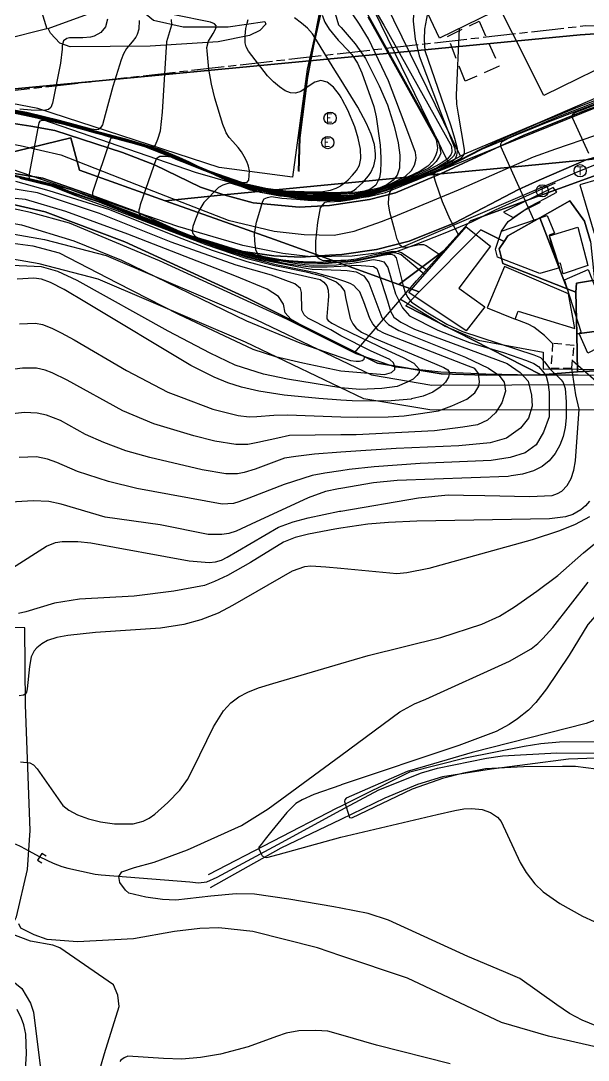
# Model space of a CAD drawing. Header units: feet. Extents: x 197796 to 199821, y 552499 to 555392.
# Drawn here: x 199335.2 to 199404.8, y 554070.7 to 554198.2 of the extents above; entities that cross this region are included whole.
import ezdxf

# ---------------------------------------------------------------- set-up
doc = ezdxf.new("R2010")
doc.units = ezdxf.units.FT
doc.header["$MEASUREMENT"] = 0
for name, pattern in [('ANYANG', [9, 5, -1, 2, -1]), ('ANYANG11', [1.5, 1, -0.5]), ('ANYANG3', [3, 2, -1]), ('JEON', [12, 4, -0.5, 1, -0.5, 4, -0.5, 1, -0.5])]:
    doc.linetypes.add(name, pattern=pattern)
for name, color, linetype in [('AAA001', 7, 'CONTINUOUS'), ('AAA004', 7, 'ANYANG3'), ('AAA007', 7, 'ANYANG11'), ('AAA008', 7, 'CONTINUOUS'), ('AAC001', 7, 'CONTINUOUS'), ('AAC003', 3, 'ANYANG'), ('AAC005', 7, 'CONTINUOUS'), ('AD002', 7, 'CONTINUOUS'), ('AD0022', 1, 'CONTINUOUS'), ('ADA085', 1, 'CONTINUOUS'), ('AE130', 42, 'CONTINUOUS'), ('AE150', 7, 'CONTINUOUS'), ('AE340', 7, 'CONTINUOUS'), ('AZ0202', 7, 'CONTINUOUS'), ('AZ0203', 7, 'CONTINUOUS'), ('AZ0801', 7, 'CONTINUOUS'), ('AZ0803', 7, 'CONTINUOUS'), ('BA003', 5, 'CONTINUOUS'), ('CAA001', 7, 'CONTINUOUS'), ('CAA002', 30, 'CONTINUOUS'), ('EA0018', 7, 'JEON'), ('EA0118', 7, 'JEON'), ('wipco_지적', 20, 'CONTINUOUS')]:
    doc.layers.add(name, color=color, linetype=linetype)
doc.styles.add('GHS', font='ROMANS', dxfattribs={"bigfont": 'NGSW.shx'})

# ---------------------------------------------------------------- blocks, each defined once
blk = doc.blocks.new('AZ0202')
at = {"layer": 'AZ0202'}
blk.add_circle((0, 0), 0.75, dxfattribs=at)
at = {"layer": 'AZ0202', "style": 'GHS'}
blk.add_text('E', height=1, dxfattribs=at).set_placement((-0.5, -0.48))
blk = doc.blocks.new('AZ0203')
at = {"layer": 'AZ0203'}
blk.add_circle((0, 0), 0.75, dxfattribs=at)
at = {"layer": 'AZ0203', "style": 'GHS'}
blk.add_text('T', height=1, dxfattribs=at).set_placement((-0.36, -0.52))

msp = doc.modelspace()

# ---------------------------------------------------------------- linework, layer by layer
at = {"layer": 'AAA001', "color": 255}
for points in [[(199416.48, 554174.71), (199415.7, 554177.73), (199409.08, 554176.51), (199408.27, 554179.39), (199403.79, 554178.1), (199405.55, 554172.14), (199406.85, 554172.54), (199406.96, 554172.32), (199416.48, 554174.71)], [(199399.76, 554174.32), (199400.68, 554172.14), (199400.01, 554171.92), (199400.28, 554170.71), (199401.31, 554167.92), (199398.88, 554167.23), (199393.67, 554169.23), (199393.44, 554170.2), (199394.18, 554172.4), (199399.76, 554174.32)], [(199389.83, 554172.93), (199392.82, 554170.56), (199388.93, 554165.41), (199392.12, 554163.12), (199389.82, 554160.17), (199382.8, 554164.88), (199389.83, 554172.93)], [(199403.54, 554172.9), (199404.78, 554168.18), (199401.75, 554167.15), (199401.4, 554168.47), (199401.17, 554168.45), (199400.07, 554171.82), (199403.54, 554172.9)], [(199394.56, 554168.07), (199392.4, 554162.98), (199395.86, 554161.61), (199396.23, 554162.58), (199403.17, 554160.47), (199402.41, 554164.7), (199394.56, 554168.07)], [(199404.75, 554157.42), (199403.69, 554159.87), (199403.97, 554160.06), (199401.91, 554166.42), (199404.82, 554167.71), (199408.16, 554159.18), (199404.75, 554157.42)]]:
    msp.add_lwpolyline(points, dxfattribs=at)
at = {"layer": 'AAA004', "color": 255}
msp.add_lwpolyline([(199391.41, 554198.17), (199393.88, 554192.63), (199389.72, 554190.78), (199387.56, 554196.28), (199391.41, 554198.17)], dxfattribs=at)
at = {"layer": 'AAA007', "color": 255}
msp.add_lwpolyline([(199403.08, 554158.37), (199400.44, 554158.64), (199400.25, 554155.61), (199402.81, 554155.61), (199403.08, 554158.37)], dxfattribs=at)
at = {"layer": 'AAA008', "color": 255}
msp.add_lwpolyline([(199424.9, 554234.81), (199433.33, 554217.61), (199404.94, 554203.57), (199409.74, 554194.13), (199399.36, 554189.03), (199391.66, 554204.36), (199390.73, 554203.92), (199393.04, 554199.24), (199386.57, 554196.08), (199378.97, 554212.08), (199424.9, 554234.81)], dxfattribs=at)
at = {"layer": 'AAC001', "color": 255}
for points in [[(199369.32, 554179.74), (199369.45, 554183.86), (199370.41, 554191.23), (199371.16, 554195.34), (199372.16, 554199.68), (199373.42, 554205.14), (199374.36, 554207.88)], [(199332.23, 554187.32), (199335.4, 554187.01), (199338.32, 554186.16), (199341.85, 554185.21), (199345.66, 554184.12), (199350.66, 554182.73), (199353.75, 554181.46), (199357.77, 554179.87), (199360.84, 554178.58), (199363.05, 554177.89), (199364.77, 554177.49), (199368.91, 554176.57), (199371.84, 554176.37), (199374.34, 554176.43), (199375.14, 554176.46), (199376.99, 554176.71), (199380.51, 554177.85), (199383.58, 554179.03), (199386.87, 554180.46), (199389.67, 554181.88), (199398.88, 554185.78), (199409.34, 554190.3)], [(199450.25, 554068.52), (199446.29, 554076.66), (199438.42, 554092.39), (199427.59, 554115.4), (199414.5, 554142.93), (199409.77, 554153.03), (199408.49, 554154.24), (199407.43, 554154.72), (199403.6, 554154.75), (199398.11, 554154.73), (199392.23, 554154.86), (199386.72, 554155.11), (199381.16, 554155.73), (199376.34, 554157.37), (199374.46, 554158.31), (199367.82, 554161.6), (199352.18, 554168.77), (199341.12, 554173.38), (199336.36, 554174.7), (199330.26, 554175.99)], [(199394.18, 554172.4), (199395, 554173.58), (199396.93, 554174.95), (199398.94, 554175.97)], [(199376.12, 554157.48), (199383.72, 554166.32), (199389.7, 554172.92), (199389.83, 554172.93)]]:
    msp.add_lwpolyline(points, dxfattribs=at)
at = {"layer": 'AAC003', "color": 255}
msp.add_lwpolyline([(199381.07, 554169.84), (199383.62, 554170.77), (199387.07, 554172.1), (199390.55, 554173.56), (199393.42, 554175), (199396.77, 554176.54), (199400.8, 554178.34)], dxfattribs=at)
at = {"layer": 'AAC005', "color": 255}
msp.add_lwpolyline([(199374.46, 554168.65), (199372.26, 554168.58), (199371.04, 554168.57), (199367.99, 554168.77), (199366.36, 554168.95), (199364.21, 554169.4), (199361.27, 554170.23), (199358.79, 554171.03), (199356.02, 554171.81), (199352.31, 554173.31), (199349.28, 554174.5), (199344.5, 554176.28), (199341.18, 554177.56), (199337.77, 554178.45), (199334.07, 554179.31)], dxfattribs=at)
at = {"layer": 'AD002', "color": 255}
for points in [[(199380.91, 554174.18), (199388.9, 554177.46), (199398.08, 554181.53), (199400.84, 554182.49), (199405.62, 554184.15), (199413.47, 554187.06), (199418.68, 554188.54)], [(199283.45, 554167.73), (199285.43, 554168.55), (199290.79, 554170.82), (199306.07, 554178.07), (199313.04, 554181.21), (199318.51, 554182.83), (199324.23, 554183.82), (199327.78, 554184.02), (199330.75, 554183.67), (199335.09, 554182.91), (199340.08, 554181.75), (199351.47, 554177.29), (199360.6, 554173.74), (199366.25, 554172.41), (199369.96, 554172.01), (199373.62, 554171.93), (199376.07, 554172.42), (199379.42, 554173.57), (199380.91, 554174.18)]]:
    msp.add_lwpolyline(points, dxfattribs=at)
at = {"layer": 'AD0022', "color": 255}
for points in [[(199331.33, 554187.23), (199335.44, 554186.9), (199356.55, 554179.64), (199364.1, 554177.46), (199368.43, 554176.58), (199371.1, 554176.28), (199375.34, 554176.34), (199377.9, 554176.66), (199379.95, 554177.16), (199408.08, 554188.51)], [(199410.31, 554182.4), (199403.26, 554179.56), (199401.29, 554178.71), (199382.1, 554170.48), (199379.17, 554169.76), (199375.83, 554169.35), (199370.76, 554169.27), (199367.34, 554169.66), (199362.43, 554170.66), (199354.44, 554172.96), (199334, 554179.99)]]:
    msp.add_lwpolyline(points, dxfattribs=at)
at = {"layer": 'ADA085', "color": 255}
msp.add_lwpolyline([(199335.97, 554248.9), (199342.47, 554209.75), (199342.98, 554207.51), (199343.91, 554205.79), (199347.18, 554201.81), (199351.44, 554198.28), (199355.09, 554197.45), (199360.63, 554197.48), (199365.12, 554198.13), (199365.26, 554197.79), (199364.5, 554197.02), (199363.25, 554196.39), (199359.4, 554195.61), (199351.06, 554195.1), (199341.22, 554195.01), (199339.96, 554195.48), (199338.82, 554196.67), (199338.54, 554197.25), (199343.34, 554199.01), (199331.19, 554249.1)], close=True, dxfattribs=at)
for points in [[(199381.68, 554213.43), (199380.84, 554215.63), (199374.26, 554207.97), (199373.21, 554205.01), (199370.31, 554192.26), (199368.5, 554179.03), (199359.52, 554180.23), (199337.25, 554187.44), (199334.04, 554188.05)], [(199344.79, 554069.29), (199345.44, 554071.55), (199347.25, 554077.31), (199347.07, 554078.71), (199346.52, 554079.95), (199339.95, 554084.51), (199339.08, 554084.81), (199336.37, 554085.31), (199333.64, 554086.36), (199334.63, 554088.32), (199335.98, 554094.12), (199336.3, 554098.91), (199335.75, 554114.31), (199335.66, 554123.75), (199331.42, 554123.81)], [(199305.89, 554097.81), (199306.83, 554092.83), (199307.24, 554092.12), (199307.65, 554091.8), (199308.1, 554091.75), (199311.93, 554093.12), (199312.44, 554092.85), (199318.88, 554086.83), (199320.66, 554085.78), (199326.09, 554083.3), (199332.89, 554081.46), (199335.28, 554079.5), (199336.36, 554077.73), (199336.74, 554076.62), (199337.62, 554069.39)]]:
    msp.add_lwpolyline(points, dxfattribs=at)
at = {"layer": 'AE130', "color": 255}
msp.add_lwpolyline([(199338.34, 554197.23), (199333.16, 554195.9), (199331.99, 554199.12), (199337.35, 554200.53)], close=True, dxfattribs=at)
at = {"layer": 'AE150', "color": 255}
msp.add_lwpolyline([(199395.61, 554174.07), (199397.63, 554175.43), (199399.54, 554176.39), (199400.97, 554177.2), (199400.51, 554177.74), (199394.4, 554174.73)], close=True, dxfattribs=at)
at = {"layer": 'AE340', "color": 255}
msp.add_lwpolyline([(199338.26, 554095.76), (199337.76, 554096.08), (199337.22, 554095.24), (199337.73, 554094.92)], dxfattribs=at)
at = {"layer": 'AZ0801', "color": 255}
for points in [[(199379.1, 554211.81), (199376.63, 554210.53), (199374.47, 554208.04), (199374.35, 554207.9), (199373.17, 554205.67), (199371.83, 554199.34), (199371.06, 554195.35), (199370.31, 554191.24), (199369.35, 554183.87), (199369.22, 554179.76)], [(199389.15, 554181.62), (199376.88, 554206.65), (199380.59, 554208.67)], [(199387.63, 554180.85), (199374.47, 554207.82), (199374.4, 554207.96)], [(199332.23, 554187.32), (199335.16, 554186.9), (199338.32, 554186.16), (199341.85, 554185.21), (199345.66, 554184.12), (199350.66, 554182.73), (199353.75, 554181.46), (199357.77, 554179.87), (199360.9, 554178.41), (199363.33, 554177.48), (199364.43, 554177.22), (199368.79, 554176.49), (199371.87, 554176.14), (199374.46, 554176.22), (199374.71, 554176.22), (199376.99, 554176.71), (199380.51, 554177.85), (199383.58, 554179.03), (199386.87, 554180.46), (199389.67, 554181.88), (199398.88, 554185.78), (199409.34, 554190.3)], [(199334.07, 554179.31), (199337.77, 554178.45), (199341.18, 554177.56), (199344.5, 554176.28), (199349.28, 554174.5), (199352.31, 554173.31), (199356.02, 554171.81), (199358.79, 554171.03), (199361.27, 554170.23), (199364.21, 554169.4), (199366.36, 554168.95), (199367.99, 554168.77), (199371.04, 554168.57), (199372.26, 554168.58), (199374.46, 554168.65), (199375.03, 554168.64), (199376.08, 554168.73), (199379.4, 554169.4), (199381.07, 554169.84), (199383.62, 554170.77), (199387.07, 554172.1), (199390.55, 554173.56), (199393.42, 554175), (199396.77, 554176.54), (199400.8, 554178.34)], [(199381.78, 554164.06), (199387.25, 554160.73), (199391.29, 554159.02), (199399.29, 554157.58), (199399.28, 554155.52), (199408.09, 554155.44), (199409.83, 554158.63)], [(199358.22, 554093.48), (199374, 554101.66), (199374.45, 554101.89), (199382.9, 554106.1), (199389.71, 554107.81), (199396.97, 554109.25), (199399.02, 554109.58), (199401.3, 554109.76), (199406.3, 554109.83), (199413.36, 554109.52), (199418.74, 554109.31), (199420.71, 554109.33), (199425.73, 554109.5)], [(199427.2, 554106.3), (199424.3, 554106.22), (199420.98, 554106.59), (199417.58, 554107.04), (199414.9, 554107.13), (199413.18, 554107.12), (199410.01, 554107.38), (199405.78, 554107.75), (199402.4, 554107.66), (199397.35, 554106.98), (199392.95, 554106.43), (199386.93, 554105.47), (199383.87, 554104.55), (199379.84, 554102.84), (199374.45, 554100.26), (199367.08, 554096.74), (199358.42, 554091.85)]]:
    msp.add_lwpolyline(points, dxfattribs=at)
at = {"layer": 'AZ0803', "color": 255}
for points in [[(199332.72, 554172.32), (199338.07, 554171.38), (199345.66, 554169.42), (199364.01, 554161.58), (199378.2, 554154.77), (199385.62, 554153.53), (199405.26, 554153.59), (199407.17, 554153.38), (199409.83, 554150.73), (199424.86, 554118.93), (199433.72, 554099.42), (199442.6, 554081.87), (199448.02, 554070.25)], [(199445.22, 554069.04), (199439.85, 554080.54), (199430.97, 554098.1), (199415.28, 554132.22), (199407.3, 554148.94), (199405.77, 554150.46), (199385.37, 554150.48), (199377.27, 554151.83), (199362.75, 554158.8), (199344.67, 554166.52), (199337.43, 554168.4), (199332.46, 554169.27)]]:
    msp.add_lwpolyline(points, dxfattribs=at)
at = {"layer": 'BA003', "color": 255}
msp.add_lwpolyline([(199334.47, 554097.26), (199335.16, 554096.94), (199336.07, 554096.44), (199337.49, 554095.66), (199339.12, 554094.89), (199340.18, 554094.49), (199340.93, 554094.26), (199344.27, 554093.54), (199345.03, 554093.46), (199355.9, 554092.58), (199356.97, 554092.47), (199357.98, 554092.58), (199359.25, 554093.19), (199366.7, 554097.18), (199374.45, 554101.37), (199376.74, 554102.62), (199379.13, 554103.9), (199384.36, 554105.98), (199386.32, 554106.53), (199392.31, 554107.78), (199394.29, 554108.04), (199400.97, 554108.41), (199407.92, 554108.36)], dxfattribs=at)
at = {"layer": 'CAA001', "color": 255}
for points, elevation in [([(199383.52, 554202.5), (199383.34, 554198.16), (199383.58, 554195.97), (199384.07, 554193.92), (199386.64, 554187.14), (199388.46, 554182.55), (199388.47, 554181.98), (199388.27, 554181.61), (199387.72, 554181.07), (199386.31, 554180.22), (199384.7, 554179.48), (199381.39, 554178.1), (199377.62, 554176.93), (199376.21, 554176.62), (199375.28, 554176.45), (199374.76, 554176.39), (199374.45, 554176.36), (199373.22, 554176.31), (199370.37, 554176.41), (199366.94, 554176.71), (199364.59, 554177.13), (199360.85, 554178.27), (199360.45, 554178.2), (199359.96, 554178.06), (199359.42, 554177.76), (199357.65, 554175.91), (199357.02, 554174.91), (199356.62, 554173.88), (199356.29, 554172.99), (199356.23, 554172.67), (199356.18, 554172.42), (199356.27, 554172.13), (199356.61, 554171.75), (199357.31, 554171.44), (199360.36, 554170.47), (199361.76, 554170.03), (199364.4, 554169.3), (199366.28, 554168.91), (199367.57, 554168.75), (199369.95, 554168.51), (199371.59, 554168.49), (199372.45, 554168.44), (199373.87, 554168.55), (199374.46, 554168.59), (199375.3, 554168.64), (199376.35, 554168.75), (199379.55, 554169.45), (199380.35, 554169.58), (199380.75, 554169.55), (199380.96, 554169.45), (199381.23, 554169.15), (199382.13, 554165.55), (199382.35, 554164.89), (199382.67, 554164.27), (199383.12, 554163.68), (199385.12, 554162.37), (199387.47, 554161.01), (199389.4, 554160.1), (199398.14, 554157.25), (199398.97, 554156.89), (199399.47, 554156.38), (199400.12, 554155.53), (199401.48, 554154.18), (199401.75, 554153.83), (199401.97, 554153.11), (199402.09, 554151.49), (199402.1, 554149.52), (199402, 554148.34), (199401.74, 554147.21), (199401.33, 554146.14), (199400.76, 554145.13), (199400.03, 554144.25), (199399.15, 554143.55), (199398.1, 554143), (199396.76, 554142.58), (199395.35, 554142.38), (199394.97, 554142.33), (199381.38, 554141.82), (199378.44, 554141.52), (199374.45, 554140.86), (199374.15, 554140.81), (199372.55, 554140.46), (199370.43, 554139.71), (199363.45, 554136.45), (199361.6, 554135.62), (199360.7, 554135.34), (199359.82, 554135.18), (199358.18, 554135.2), (199352.26, 554136.38), (199345.52, 554137.32), (199340.1, 554138.93), (199338.59, 554139.26), (199336.68, 554139.32), (199333.25, 554139.11)], 60), ([(199334.23, 554187.21), (199335.91, 554186.89), (199338.46, 554186.27), (199340.87, 554185.69), (199343.68, 554184.88), (199348, 554183.72), (199351.18, 554182.79), (199351.49, 554182.81), (199351.7, 554183), (199351.99, 554183.67), (199352.31, 554184.7), (199352.57, 554187.01), (199353.1, 554195.67), (199353.71, 554197.69), (199353.65, 554198.35)], 70), ([(199373.76, 554199.08), (199374.18, 554197.72), (199374.47, 554197.38), (199376.19, 554195.38), (199377.46, 554193.57), (199379.17, 554190.24), (199380.16, 554187.88), (199380.98, 554185.29), (199381.48, 554183.24), (199381.68, 554181.73), (199381.64, 554180.12), (199381.36, 554179.27), (199380.88, 554178.67), (199380.11, 554178.1), (199379.22, 554177.72), (199378.03, 554177.42), (199377.1, 554177.16), (199376.16, 554177.01), (199374.46, 554176.92), (199374.4, 554176.92), (199371.95, 554176.92), (199371.59, 554176.91), (199371.04, 554176.92), (199369.62, 554176.99), (199367.68, 554177.11), (199367.65, 554177.11), (199365.87, 554177.39), (199365.22, 554177.52), (199362.98, 554178.04), (199362.47, 554178.19), (199361.77, 554178.43), (199360.24, 554178.95), (199359.49, 554179.22), (199358.3, 554179.67), (199358, 554179.78), (199356.15, 554180.57), (199354.06, 554181.44), (199353.07, 554181.86), (199351.56, 554182.41), (199350.28, 554182.87), (199349.21, 554183.15), (199348.01, 554183.51), (199346.51, 554183.87), (199345.61, 554184.15), (199344.12, 554184.58), (199342.92, 554184.89), (199341, 554185.41), (199338.46, 554186.04), (199336.22, 554186.55), (199334.29, 554186.95)], 65), ([(199412.13, 554190.56), (199404.49, 554187.53), (199399.67, 554185.69), (199398.04, 554185.03), (199395.93, 554184.16), (199395.01, 554183.75), (199394.16, 554183.31), (199394.03, 554183.09), (199394.05, 554182.83), (199398.14, 554173.76)], 55), ([(199335.05, 554178.91), (199338.87, 554177.96), (199341.55, 554176.91), (199347.29, 554174.82), (199352.71, 554172.73), (199357.86, 554170.77), (199362.8, 554169.11), (199366.36, 554168.21), (199370.18, 554167.41), (199372.25, 554166.88), (199373.86, 554166.17), (199374.42, 554165.73), (199374.46, 554165.67), (199374.89, 554165.03), (199375.02, 554164.26), (199375.6, 554161.69), (199375.91, 554161.03), (199376.35, 554160.51), (199376.97, 554160), (199378.55, 554159.28), (199385.93, 554156.18), (199387.08, 554155.67), (199387.59, 554155.4), (199387.79, 554155.08), (199387.68, 554154.51), (199387.3, 554153.88), (199386.65, 554153.26), (199385.73, 554152.66), (199384.55, 554152.16), (199383.13, 554151.82), (199383.1, 554151.81), (199380.13, 554151.57), (199375.85, 554151.61), (199374.46, 554151.69), (199371.74, 554151.86), (199367.49, 554152.28), (199364.4, 554152.77), (199362.27, 554153.27), (199360.57, 554153.82), (199358.89, 554154.5), (199356.03, 554155.91), (199343.21, 554163.6), (199340.48, 554165.25), (199338.8, 554166.1), (199337.71, 554166.5), (199336.77, 554166.63), (199334.72, 554166.51)], 65), ([(199405.88, 554074.88), (199404.06, 554075.63), (199402.52, 554076.45), (199400.95, 554077.53), (199396.42, 554080.74), (199394.42, 554081.61), (199390.02, 554083.42), (199380.29, 554087.89), (199377.79, 554088.72), (199374.45, 554089.35), (199373.58, 554089.52), (199368.05, 554090.49), (199363.86, 554091.08), (199361.58, 554091.13), (199358.48, 554090.85), (199354.21, 554090.35), (199352.55, 554090.42), (199350.52, 554090.72), (199348.44, 554091.22), (199348, 554091.58), (199347.32, 554092.51), (199347.19, 554093.25), (199347.57, 554093.81), (199349.11, 554094.37), (199351.52, 554094.99), (199355.61, 554096.54), (199362.27, 554099.52), (199365.51, 554101.54), (199367.82, 554103.24), (199374.45, 554108.11), (199381.7, 554113.43), (199383.5, 554114.43), (199384.9, 554114.99), (199395.14, 554119.67), (199397.81, 554121.17), (199398.62, 554121.81), (199399.24, 554122.43), (199400.46, 554123.79), (199404.83, 554129.35)], 55)]:
    msp.add_lwpolyline(points, dxfattribs=dict(at, elevation=elevation))
at = {"layer": 'CAA002', "color": 255}
for points, elevation in [([(199376.66, 554200.99), (199386.42, 554183.37), (199386.73, 554181.98), (199386.57, 554181.61), (199386.14, 554180.96), (199385.6, 554180.43), (199385.24, 554180.14), (199384.19, 554179.63), (199381.59, 554178.42), (199379.93, 554177.75), (199378.31, 554177.24), (199377.54, 554177.05), (199376.69, 554176.86), (199376, 554176.72), (199375.24, 554176.61), (199374.77, 554176.55), (199374.46, 554176.53), (199373.12, 554176.55), (199371.6, 554176.56), (199369.61, 554176.71), (199367.62, 554176.89), (199365.85, 554177.2), (199362.95, 554177.92), (199360.21, 554178.87), (199358.28, 554179.6), (199356.11, 554180.49), (199353.4, 554181.55), (199350.38, 554182.76), (199347.69, 554183.51), (199346.47, 554183.8), (199346.27, 554183.8), (199346.21, 554183.78), (199346.17, 554183.72), (199343.96, 554177.14), (199343.95, 554176.93), (199344, 554176.79), (199344.18, 554176.5), (199344.85, 554176.14), (199348.49, 554174.71), (199352.76, 554172.96), (199355.15, 554172.04), (199356.41, 554171.56), (199359.37, 554170.57), (199363.89, 554169.2), (199367.98, 554168.39), (199370.1, 554168.09), (199370.81, 554168.03), (199372.79, 554168.04), (199374.46, 554168.12), (199376.39, 554168.22), (199377.51, 554168.14), (199378.44, 554168.08), (199378.87, 554167.84), (199379.11, 554167.16), (199380.16, 554163.84), (199380.53, 554162.61), (199380.96, 554161.87), (199381.82, 554161.26), (199383.48, 554160.4), (199394.85, 554156.16), (199396.45, 554155.05), (199397.43, 554154), (199397.86, 554152.28), (199397.92, 554150.93), (199397.49, 554149.45), (199396.51, 554148.23), (199394.79, 554147), (199392.76, 554146.44), (199388.94, 554146.08), (199381.24, 554145.73), (199374.46, 554145.28), (199371.2, 554145.07), (199368.91, 554144.78), (199367.54, 554144.56), (199363.95, 554143.21), (199362.57, 554142.8), (199361.77, 554142.63), (199360.35, 554142.64), (199357.41, 554143.11), (199351, 554144.63), (199348.06, 554145.47), (199345.37, 554146.49), (199343.12, 554147.45), (199340.02, 554149.17), (199338.33, 554149.83), (199337.18, 554150.1), (199335.61, 554150.15), (199333.77, 554149.97)], 62), ([(199378.03, 554200.51), (199379.74, 554197.67), (199388.05, 554182.82), (199388.09, 554182.09), (199387.95, 554181.75), (199387.5, 554181.25), (199386.65, 554180.68), (199385.35, 554179.97), (199383.09, 554178.96), (199381.65, 554178.31), (199380.19, 554177.78), (199378.49, 554177.24), (199377.63, 554177), (199376.88, 554176.84), (199376.44, 554176.73), (199375.73, 554176.61), (199374.9, 554176.49), (199374.46, 554176.44), (199373.48, 554176.41), (199372.02, 554176.44), (199369.56, 554176.56), (199366.11, 554177.05), (199364.14, 554177.49), (199361.68, 554178.18), (199360, 554178.88), (199358.96, 554179.31), (199357.75, 554179.79), (199356.21, 554180.42), (199354.96, 554180.91), (199354.23, 554181.21), (199353.61, 554181.46), (199352.95, 554181.57), (199352.21, 554181.57), (199351.77, 554181.27), (199349.83, 554175.65), (199349.73, 554175.24), (199349.67, 554174.97), (199349.64, 554174.77), (199349.69, 554174.56), (199349.89, 554174.2), (199351.05, 554173.74), (199354.87, 554172.21), (199355.83, 554171.84), (199356.77, 554171.51), (199361.26, 554170.08), (199365.05, 554169.04), (199366.43, 554168.78), (199366.86, 554168.79), (199368.79, 554168.47), (199370.03, 554168.33), (199371.08, 554168.25), (199373.91, 554168.29), (199374.46, 554168.35), (199375.55, 554168.45), (199376.85, 554168.63), (199378.44, 554168.94), (199379.17, 554168.82), (199379.73, 554168.63), (199380.22, 554167.96), (199381.14, 554164.7), (199382, 554162.98), (199382.86, 554162), (199386.36, 554160.27), (199390.23, 554158.74), (199394.42, 554157.51), (199397.25, 554156.52), (199398.15, 554156.16), (199398.72, 554155.79), (199399.26, 554155.21), (199399.64, 554154.62), (199399.85, 554153.83), (199400.01, 554152.65), (199400.01, 554149.64), (199399.34, 554147.73), (199398.41, 554146.2), (199397.06, 554145.21), (199395.22, 554144.66), (199392.91, 554144.27), (199384.18, 554143.89), (199378.54, 554143.5), (199375.47, 554143.17), (199374.46, 554143.02), (199372.49, 554142.74), (199370.94, 554142.43), (199367.49, 554141.35), (199363.17, 554139.64), (199361.94, 554139.21), (199361.26, 554139.01), (199359.89, 554138.93), (199349.42, 554140.83), (199345.93, 554141.68), (199342.14, 554142.91), (199339.59, 554144.04), (199338.45, 554144.45), (199337.09, 554144.71), (199334.94, 554144.64)], 61), ([(199334.26, 554186.91), (199336.76, 554186.39), (199338.39, 554186.03), (199340.43, 554185.52), (199342.68, 554184.92), (199344.29, 554184.48), (199345.45, 554184.16), (199346.51, 554183.85), (199347.7, 554183.54), (199350.36, 554182.81), (199353.43, 554181.62), (199354.04, 554181.4), (199356.14, 554180.54), (199357.99, 554179.76), (199358.29, 554179.64), (199359.48, 554179.2), (199360.23, 554178.92), (199361.76, 554178.4), (199362.46, 554178.16), (199362.97, 554178), (199365.21, 554177.47), (199365.87, 554177.33), (199367.64, 554177.04), (199367.67, 554177.03), (199369.61, 554176.9), (199371.03, 554176.82), (199371.59, 554176.8), (199371.94, 554176.8), (199374.46, 554176.81), (199375.46, 554176.86), (199376.1, 554176.91), (199376.47, 554176.97), (199377.09, 554177.09), (199377.98, 554177.29), (199379.38, 554177.69), (199380.31, 554178.07), (199382.34, 554179.1), (199383.11, 554179.84), (199383.51, 554180.51), (199383.66, 554181.11), (199383.68, 554181.4), (199383.6, 554182.04), (199382.69, 554184.59), (199380.31, 554190.84), (199377.85, 554195.99), (199376.76, 554197.8), (199375.02, 554200.32)], 64), ([(199377.77, 554198.68), (199386.14, 554183.63), (199386.31, 554182.61), (199386.25, 554182.15), (199386.08, 554181.64), (199385.73, 554181.04), (199385.14, 554180.39), (199384.19, 554179.78), (199380.37, 554177.97), (199379.52, 554177.66), (199378.01, 554177.22), (199376.84, 554176.96), (199376.18, 554176.83), (199375.81, 554176.78), (199375.35, 554176.72), (199374.46, 554176.66), (199371.93, 554176.68), (199371.59, 554176.68), (199371.03, 554176.71), (199369.61, 554176.8), (199367.67, 554176.96), (199367.63, 554176.97), (199365.86, 554177.26), (199365.2, 554177.42), (199362.96, 554177.96), (199362.45, 554178.13), (199361.75, 554178.37), (199360.22, 554178.9), (199359.47, 554179.17), (199358.29, 554179.62), (199357.99, 554179.74), (199356.12, 554180.52), (199354.03, 554181.35), (199353.42, 554181.59), (199350.37, 554182.78), (199347.7, 554183.52), (199346.5, 554183.82), (199345.66, 554184.06), (199345.16, 554184.2), (199343.28, 554184.73), (199341.47, 554185.22), (199340.11, 554185.57), (199338.79, 554185.86), (199338.16, 554185.97), (199337.8, 554185.96), (199337.5, 554185.88), (199337.36, 554185.69), (199336.19, 554179.45), (199336.14, 554179.15), (199336.2, 554178.88), (199336.34, 554178.78), (199338.1, 554178.35), (199339.53, 554177.92), (199341.24, 554177.28), (199345.63, 554175.71), (199354.11, 554172.37), (199355.89, 554171.69), (199358.21, 554170.87), (199361.58, 554169.76), (199363.77, 554169.08), (199369.93, 554167.89), (199370.92, 554167.74), (199374.46, 554167.61), (199375.23, 554167.58), (199376.35, 554167.41), (199377.27, 554166.91), (199377.88, 554166.05), (199379.11, 554162.79), (199379.48, 554161.81), (199380.28, 554160.95), (199381.57, 554160.21), (199389.74, 554156.95), (199392.57, 554155.6), (199393.86, 554154.74), (199394.48, 554153.88), (199394.66, 554152.77), (199394.23, 554151.36), (199393.43, 554150.13), (199392.45, 554149.21), (199391.22, 554148.66), (199389.44, 554148.35), (199385.94, 554147.93), (199376.32, 554147.42), (199374.46, 554147.41), (199368.16, 554147.34), (199366.71, 554147.03), (199364.24, 554146.49), (199363.03, 554146.25), (199361.56, 554146.22), (199358.97, 554146.64), (199356.41, 554147.29), (199351.49, 554148.77), (199347.68, 554150.38), (199340.86, 554154.11), (199339.02, 554155.02), (199338.15, 554155.34), (199337.1, 554155.59), (199335.36, 554155.58), (199332.88, 554155.26)], 63), ([(199333.91, 554187.13), (199337.15, 554186.46), (199339.64, 554185.87), (199340.67, 554185.62), (199344.28, 554184.62), (199346.83, 554183.97), (199350.04, 554183.06), (199352.03, 554182.46), (199353.48, 554181.87), (199354.11, 554181.56), (199358.03, 554179.84), (199359.51, 554179.3), (199361.8, 554178.52), (199362.51, 554178.29), (199365.26, 554177.66), (199367.7, 554177.33), (199371.07, 554177.24), (199372.22, 554177.28), (199373.17, 554177.43), (199373.86, 554177.68), (199374.36, 554177.93), (199374.46, 554178), (199375.07, 554178.45), (199375.33, 554178.7), (199375.88, 554179.27), (199376.37, 554179.86), (199376.75, 554180.49), (199376.92, 554181.32), (199376.86, 554182.46), (199376.58, 554183.79), (199376.16, 554185.21), (199375.32, 554187.25), (199374.62, 554188.54), (199374.47, 554188.8), (199374.27, 554189.12), (199373.55, 554190.05), (199372.77, 554190.66), (199372, 554190.89), (199371.25, 554190.69), (199370.19, 554189.99), (199369.52, 554189.55), (199368.88, 554189.34), (199368.27, 554189.36), (199367.63, 554189.63), (199366.93, 554190.1), (199366.18, 554190.73), (199365.45, 554191.47), (199363.1, 554194.48), (199362.81, 554195), (199362.69, 554195.49), (199362.69, 554196.34), (199362.8, 554197.26), (199362.9, 554197.77), (199363.08, 554198.38)], 68), ([(199349.69, 554198.26), (199349.66, 554197.17), (199349.46, 554196.52), (199349.28, 554196.21), (199348.84, 554195.63), (199348.13, 554194.79), (199347.77, 554194.16), (199347.48, 554193.43), (199346.46, 554190.13), (199345.52, 554186.66), (199345.19, 554185.45), (199344.94, 554185.06), (199344.7, 554184.88), (199344.41, 554184.85), (199343.84, 554184.91), (199339.91, 554185.98), (199335.89, 554186.96), (199334.07, 554187.3)], 71), ([(199334.44, 554186.98), (199336.75, 554186.49), (199339.35, 554185.86), (199340.95, 554185.5), (199344.17, 554184.62), (199345.55, 554184.22), (199346.24, 554184.06), (199348.33, 554183.48), (199350.32, 554182.95), (199351.72, 554182.46), (199353.34, 554181.87), (199354.09, 554181.52), (199356.17, 554180.62), (199358.02, 554179.82), (199358.32, 554179.71), (199359.51, 554179.27), (199360.26, 554179.01), (199361.79, 554178.49), (199362.49, 554178.25), (199363, 554178.13), (199365.24, 554177.61), (199365.9, 554177.51), (199367.67, 554177.26), (199367.69, 554177.25), (199369.62, 554177.18), (199371.06, 554177.14), (199371.58, 554177.14), (199371.98, 554177.15), (199374.46, 554177.19), (199375.29, 554177.21), (199375.75, 554177.28), (199376.09, 554177.43), (199376.34, 554177.62), (199377.14, 554178.38), (199377.84, 554179.18), (199378.12, 554179.58), (199378.51, 554180.4), (199378.69, 554181.34), (199378.71, 554181.87), (199378.57, 554183.03), (199378.18, 554184.28), (199377.61, 554185.6), (199376.53, 554187.63), (199374.47, 554190.92), (199373.5, 554192.47), (199371.45, 554195.82), (199370.95, 554196.59), (199370.35, 554197.28), (199369.61, 554197.92), (199368.75, 554198.58)], 67), ([(199372.16, 554198.88), (199372.47, 554198.05), (199373, 554197.18), (199374.13, 554195.83), (199374.47, 554195.47), (199375.8, 554194.05), (199376.48, 554193.02), (199377.04, 554191.84), (199378.5, 554187.7), (199378.8, 554186.41), (199379.27, 554182.93), (199379.37, 554181.39), (199379.37, 554180.9), (199379.33, 554179.68), (199379.19, 554178.97), (199379.05, 554178.6), (199378.73, 554178.04), (199378.29, 554177.7), (199378.02, 554177.51), (199377.35, 554177.31), (199376.58, 554177.17), (199375.18, 554177.09), (199374.46, 554177.08), (199371.96, 554177.04), (199371.58, 554177.03), (199371.05, 554177.03), (199369.62, 554177.09), (199367.69, 554177.18), (199367.66, 554177.18), (199365.89, 554177.45), (199365.23, 554177.57), (199362.99, 554178.09), (199362.48, 554178.22), (199361.78, 554178.46), (199360.25, 554178.98), (199359.5, 554179.25), (199358.31, 554179.69), (199358.01, 554179.8), (199356.16, 554180.6), (199354.07, 554181.48), (199353.49, 554181.73), (199352.52, 554182.11), (199351.44, 554182.48), (199350.4, 554182.87), (199349.05, 554183.25), (199347.64, 554183.64), (199346.32, 554183.99), (199345.28, 554184.27), (199343.98, 554184.64), (199341.55, 554185.29), (199339.64, 554185.77), (199337.26, 554186.35), (199334.51, 554186.93)], 66), ([(199334.68, 554187.07), (199337.45, 554186.46), (199339.86, 554185.88), (199343.89, 554184.77), (199346.67, 554184.04), (199349.27, 554183.3), (199351.43, 554182.69), (199352.3, 554182.4), (199353.8, 554181.82), (199354.55, 554181.48), (199355.83, 554180.91), (199356.9, 554180.36), (199358.38, 554179.75), (199362.26, 554178.41), (199362.64, 554178.39), (199362.93, 554178.41), (199363.14, 554178.67), (199363.23, 554179.79), (199363.13, 554180.39), (199362.9, 554180.96), (199362.59, 554181.54), (199362.24, 554182.12), (199361.86, 554182.67), (199361.21, 554183.42), (199360.76, 554183.91), (199360.39, 554184.48), (199360.24, 554184.8), (199359.98, 554185.49), (199358.99, 554188.7), (199358.56, 554190.45), (199358.25, 554192.28), (199358.02, 554194.54), (199358, 554194.94), (199358.2, 554195.69), (199358.77, 554196.66), (199359.08, 554197.17), (199359.17, 554197.56), (199358.93, 554197.84), (199358.44, 554198.02), (199353.98, 554198.93)], 69), ([(199345.81, 554198.39), (199345.54, 554197.45), (199344.97, 554196.75), (199344.18, 554196.32), (199343.73, 554196.19), (199342.78, 554196.13), (199341.12, 554196.12), (199340.82, 554196.05), (199340.42, 554195.76), (199340.25, 554195.15), (199340.22, 554194.73), (199340.03, 554193.02), (199339.04, 554188.09), (199338.84, 554187.57), (199338.55, 554187.32), (199337.97, 554187.21), (199336.42, 554187.23), (199335.06, 554187.37)], 72), ([(199384.73, 554167.09), (199381.85, 554169.51), (199381.55, 554169.63), (199381, 554169.76), (199380.58, 554169.77), (199378.36, 554169.24), (199376.24, 554168.79), (199374.95, 554168.66), (199374.46, 554168.64), (199374.04, 554168.61), (199372.51, 554168.57), (199371.33, 554168.61), (199369.81, 554168.61), (199368.81, 554168.7), (199367.31, 554168.86), (199366.14, 554169.04), (199365.02, 554169.27), (199364.33, 554169.45), (199364.14, 554169.83), (199364.02, 554170.13), (199363.91, 554171.23), (199363.86, 554172.1), (199363.88, 554172.3), (199364.09, 554173.52), (199364.86, 554176.07), (199365.04, 554176.35), (199365.44, 554176.53), (199365.92, 554176.67), (199367.21, 554176.46), (199369.01, 554176.32), (199370.85, 554176.17), (199374.42, 554176.28), (199374.46, 554176.28), (199375.48, 554176.4), (199376.83, 554176.64), (199377.54, 554176.79), (199378.41, 554177.02), (199380.15, 554177.55), (199382.57, 554178.44), (199387.2, 554180.48), (199388.12, 554180.98), (199388.54, 554181.31), (199388.68, 554181.74), (199388.75, 554182.22), (199388.76, 554182.53), (199388.46, 554183.78), (199388, 554185.27), (199384.82, 554194.54), (199384.72, 554195.91), (199384.77, 554197.19), (199385.11, 554199.15)], 59), ([(199385.12, 554167.53), (199383.55, 554168.66), (199381.91, 554169.73), (199381.53, 554169.88), (199380.81, 554169.9), (199378.37, 554169.44), (199376.39, 554168.95), (199375.07, 554168.81), (199374.46, 554168.8), (199373.21, 554168.76), (199372.62, 554168.76), (199372.2, 554168.81), (199371.8, 554169), (199371.57, 554169.18), (199371.42, 554169.52), (199371.36, 554170.11), (199371.36, 554171.19), (199371.62, 554173.46), (199371.95, 554175.25), (199372.24, 554175.65), (199372.52, 554175.94), (199372.71, 554176.01), (199373.66, 554176.03), (199374.46, 554176.09), (199375.53, 554176.26), (199376.77, 554176.49), (199377.37, 554176.62), (199377.88, 554176.75), (199380.1, 554177.44), (199381.86, 554178.1), (199383.79, 554178.88), (199386.64, 554180.05), (199389.21, 554181.34), (199389.51, 554181.69), (199389.63, 554181.99), (199389.63, 554182.41), (199388.91, 554186.76), (199388.67, 554187.96), (199388.65, 554189.07), (199389.01, 554197.27)], 58), ([(199408.56, 554189.53), (199403.46, 554187.59), (199398.57, 554185.58), (199394.71, 554183.91), (199391.62, 554182.45), (199389.18, 554181.19), (199387.35, 554180.24), (199385.3, 554179.39), (199380.76, 554177.62), (199380.54, 554177.34), (199380.38, 554176.98), (199380.31, 554176.58), (199380.27, 554175.73), (199380.42, 554174.77), (199381.03, 554172.53), (199381.27, 554171.53), (199381.7, 554170.72), (199382.03, 554170.49), (199382.57, 554170.42), (199384.06, 554170.76), (199384.6, 554170.76), (199384.91, 554170.66), (199386.78, 554169.43)], 57), ([(199408.87, 554189.45), (199403.98, 554187.51), (199401.12, 554186.44), (199396.24, 554184.4), (199393.47, 554183.17), (199391.81, 554182.45), (199387.4, 554180.23), (199386.4, 554179.81), (199385.98, 554179.57), (199385.87, 554179.32), (199385.92, 554178.95), (199386.07, 554178.42), (199386.9, 554176.03), (199387.82, 554173.89), (199388.92, 554171.89)], 56), ([(199407.95, 554188.74), (199403.18, 554186.91), (199402.86, 554186.64), (199402.87, 554186.27), (199404.84, 554181.97)], 54), ([(199334.99, 554161.03), (199336.96, 554161.12), (199337.82, 554160.94), (199338.97, 554160.5), (199340.1, 554159.95), (199341.7, 554159.06), (199348.14, 554155.3), (199353.19, 554152.66), (199354.84, 554152.03), (199358.74, 554150.57), (199361.83, 554149.79), (199363.18, 554149.64), (199364.15, 554149.67), (199366.24, 554149.85), (199367.91, 554149.89), (199374.46, 554149.64), (199376.45, 554149.57), (199380.26, 554149.65), (199382.24, 554149.75), (199383.96, 554150.01), (199386.42, 554150.38), (199388.08, 554150.99), (199389.93, 554151.79), (199390.91, 554152.59), (199391.4, 554153.39), (199391.46, 554153.94), (199391.34, 554154.93), (199390.91, 554155.54), (199390.11, 554155.85), (199379.79, 554159.84), (199379.03, 554160.26), (199378.39, 554161.03), (199378.01, 554161.69), (199377.29, 554163.75), (199376.78, 554164.95), (199376.38, 554165.39), (199376.05, 554165.72), (199375.61, 554165.97), (199374.95, 554166.22), (199374.46, 554166.38), (199373.7, 554166.63), (199371.35, 554167.31), (199369.52, 554167.68), (199366.49, 554168.28), (199362.97, 554169.17), (199359.89, 554170.2), (199355.31, 554171.82), (199349.22, 554174.19), (199344.64, 554175.98), (199341.28, 554177.11), (199339.04, 554178.01), (199335.56, 554178.88), (199333.53, 554179.29)], 64), ([(199332.95, 554171.11), (199336.62, 554170.62), (199339.89, 554169.73), (199347, 554166.05), (199354.52, 554162.21), (199363.66, 554157.94), (199366.43, 554157.05), (199369.8, 554156.25), (199374.45, 554155.26), (199379.81, 554154.84), (199380.66, 554155.05), (199381.06, 554155.42), (199381.09, 554155.78), (199380.91, 554156.27), (199380.48, 554156.67), (199378.08, 554157.74), (199374.46, 554159.58), (199373.2, 554160.32), (199370.38, 554161.74), (199369.95, 554162.15), (199369.67, 554162.7), (199369.63, 554164.88), (199369.51, 554165.39), (199368.8, 554165.94), (199365.93, 554166.99), (199361.59, 554168.22), (199353.61, 554171.06), (199344.84, 554174.56), (199337.2, 554177.09), (199333.21, 554177.74)], 67), ([(199334.51, 554178.55), (199338.59, 554177.41), (199346.06, 554175.05), (199354.39, 554171.72), (199358.65, 554170.09), (199362.89, 554168.7), (199366.71, 554167.65), (199370.27, 554166.83), (199371.9, 554166.46), (199372.37, 554166.14), (199372.71, 554165.71), (199372.9, 554165.17), (199372.94, 554164.43), (199372.9, 554163.88), (199372.73, 554161.93), (199372.73, 554161.67), (199372.88, 554161.43), (199373.33, 554161.11), (199374.46, 554160.54), (199380.23, 554157.77), (199382.1, 554156.89), (199383.39, 554156.21), (199384.05, 554155.48), (199384.05, 554155.05), (199383.77, 554154.68), (199383.31, 554154.25), (199382.59, 554153.89), (199381.37, 554153.37), (199379.5, 554153.09), (199376.77, 554153), (199374.45, 554153.18), (199367.92, 554154.27), (199364.94, 554154.87), (199361.48, 554155.96), (199358.4, 554157.44), (199353.26, 554160.12), (199342.07, 554166.36), (199339.69, 554167.45), (199337.71, 554168.04), (199333.15, 554168.24)], 66), ([(199332.26, 554173.69), (199335.23, 554173.19), (199341.67, 554171.21), (199347.52, 554168.83), (199362.86, 554161.41), (199369.6, 554158.63), (199374.45, 554156.95), (199375.64, 554156.55), (199376.32, 554156.47), (199376.75, 554156.46), (199377.08, 554156.52), (199377.32, 554156.71), (199377.35, 554156.91), (199377.26, 554157.06), (199376.97, 554157.2), (199374.46, 554158.29), (199370.54, 554160.34), (199368.33, 554161.6), (199367.63, 554162.37), (199367.39, 554163.44), (199366.8, 554164.39), (199365.41, 554165.29), (199361.42, 554166.91), (199348.31, 554172.04), (199340.67, 554174.81), (199335.72, 554176.27), (199330.6, 554176.76)], 68), ([(199400.44, 554158.64), (199399.43, 554159.59), (199398.13, 554160.61), (199397.43, 554161.01), (199395.86, 554161.61)], 58), ([(199402.9, 554156.54), (199405.78, 554154.01)], 58), ([(199334.13, 554131.11), (199338.3, 554133.77), (199339.4, 554134.21), (199340.23, 554134.34), (199342.15, 554134.36), (199343.74, 554134.16), (199355.84, 554131.96), (199358.3, 554131.76), (199359.08, 554131.85), (199359.79, 554132.07), (199360.51, 554132.41), (199361.78, 554133.15), (199366.8, 554136.09), (199368.59, 554136.76), (199370.43, 554137.26), (199374.29, 554138.05), (199374.45, 554138.08), (199384, 554139.68), (199387.64, 554140.05), (199389.49, 554140.03), (199392.13, 554139.97), (199397.6, 554139.84), (199400.39, 554139.99), (199401.04, 554140.22), (199401.59, 554140.53), (199402.24, 554141.2), (199402.72, 554142.07), (199403.05, 554143.07), (199403.26, 554144.24), (199403.69, 554150.56), (199403.29, 554152.32), (199402.81, 554155.61)], 59), ([(199404.98, 554139.3), (199404.49, 554138.72), (199403.92, 554138.22), (199402.91, 554137.65), (199402.04, 554137.36), (199400.07, 554137.1), (199383.77, 554136.82), (199380.31, 554136.67), (199377.77, 554136.46), (199374.45, 554135.97), (199373.73, 554135.86), (199370.48, 554135.23), (199368.85, 554134.83), (199367.43, 554134.24), (199363.35, 554131.75), (199360.52, 554130.18), (199358.92, 554129.43), (199357.7, 554128.96), (199353.95, 554128.26), (199349.09, 554127.65), (199342.38, 554127.25), (199339.3, 554126.78), (199335.77, 554125.7), (199334.87, 554125.5)], 58), ([(199404.99, 554137.37), (199403.2, 554136.43), (199401.29, 554135.64), (199397.93, 554134.55), (199385.24, 554131.04), (199382.53, 554130.48), (199381.31, 554130.37), (199374.45, 554131.02), (199372.59, 554131.19), (199370.77, 554131.33), (199369.99, 554131.23), (199368.48, 554130.7), (199361.14, 554126.5), (199359.39, 554125.54), (199357.28, 554124.75), (199355.19, 554124.17), (199352.3, 554123.72), (199344.33, 554123.18), (199340.93, 554122.83), (199339.58, 554122.58), (199338.43, 554122.18), (199337.74, 554121.79), (199337.13, 554121.3), (199336.8, 554120.92), (199336.42, 554120.18), (199336.24, 554119.01), (199335.93, 554116.25), (199335.86, 554115.87), (199335.7, 554115.62), (199335.5, 554115.51), (199334.96, 554115.42)], 57), ([(199335.12, 554107.3), (199336.26, 554107.18), (199336.71, 554106.93), (199337.17, 554106.44), (199340.32, 554101.97), (199341.07, 554101.39), (199342.12, 554100.83), (199343.48, 554100.32), (199344.95, 554099.94), (199346.66, 554099.73), (199348.95, 554099.72), (199350.2, 554100.03), (199350.91, 554100.39), (199351.62, 554100.89), (199353.2, 554102.31), (199354.7, 554103.85), (199355.62, 554105.13), (199356.33, 554106.48), (199358.83, 554111.6), (199360.06, 554113.57), (199360.95, 554114.54), (199361.93, 554115.28), (199363.05, 554115.88), (199364.33, 554116.41), (199366.09, 554116.93), (199374.45, 554119.37), (199377.82, 554120.35), (199386.71, 554122.55), (199391.76, 554124.2), (199393.94, 554125.19), (199395.77, 554126.33), (199398.51, 554128.23), (199401.1, 554130.19), (199404.23, 554132.94), (199406.47, 554134.77)], 56), ([(199405.67, 554125.17), (199404.77, 554124.18), (199402.46, 554120.41), (199399.7, 554116.28), (199398.4, 554114.61), (199397.5, 554113.67), (199396.15, 554112.6), (199395.11, 554111.89), (199393.52, 554111.04), (199388.95, 554109.3), (199374.49, 554104.49), (199374.45, 554104.47), (199371.15, 554103.29), (199369.7, 554102.67), (199368.92, 554102.19), (199367.81, 554101.09), (199365.97, 554098.86), (199365.16, 554097.83), (199364.65, 554097.18), (199364.39, 554096.84), (199364.38, 554096.64), (199364.61, 554096.1), (199364.79, 554095.79), (199365.07, 554095.61), (199365.38, 554095.59), (199366.75, 554095.94), (199374.45, 554098.09), (199386.29, 554100.85), (199388.45, 554101.34), (199389.53, 554101.55), (199390.54, 554101.6), (199391.79, 554101.46), (199392.83, 554101.11), (199393.67, 554100.51), (199394.15, 554099.99), (199396.48, 554094.98), (199397.19, 554093.73), (199398.28, 554092.36), (199399.29, 554091.39), (199401.33, 554089.96), (199404.1, 554088.38), (199405.54, 554087.73)], 54), ([(199406.73, 554112.83), (199404.58, 554112.02), (199390.58, 554108.45), (199385.82, 554107.08), (199382.59, 554106.12), (199375.1, 554102.84), (199374.94, 554102.65), (199374.9, 554102.46), (199375.51, 554100.5), (199375.78, 554100.45), (199383.26, 554104.02), (199387.08, 554105.37), (199389.5, 554105.97), (199392.22, 554106.51), (199396.86, 554106.75), (199401.65, 554106.8), (199403.27, 554106.77), (199405.78, 554106.44)], 53), ([(199405.87, 554072.3), (199399.93, 554073.65), (199394.16, 554075.35), (199382.62, 554080.77), (199374.45, 554083.54), (199371.59, 554084.51), (199363.65, 554086.5), (199359.47, 554086.94), (199357.15, 554086.86), (199354.01, 554086.49), (199349.01, 554085.61), (199342.12, 554085.23), (199338.39, 554085.53), (199336.8, 554086.09), (199335.18, 554086.93), (199334.9, 554087.43)], 56), ([(199335.64, 554068.32), (199335.84, 554071.49), (199335.79, 554073.93), (199335.54, 554075.05), (199335.23, 554075.85), (199334.73, 554076.95)], 57), ([(199387.88, 554070.26), (199378.82, 554072.57), (199374.45, 554073.83), (199372.84, 554074.3), (199371.36, 554074.38), (199369.31, 554074.34), (199367.72, 554074.02), (199366.57, 554073.64), (199363.06, 554072.37), (199359.67, 554071.46), (199357.22, 554071.05), (199354.91, 554070.85), (199352.69, 554070.92), (199348.32, 554071.22), (199347.84, 554071.02), (199347.43, 554070.72), (199347.3, 554070.57)], 57)]:
    msp.add_lwpolyline(points, dxfattribs=dict(at, elevation=elevation))
at = {"layer": 'EA0018', "color": 255}
msp.add_lwpolyline([(199320.36, 554188.09), (199404.5, 554197.61), (199428.18, 554197.31)], dxfattribs=at)
at = {"layer": 'EA0118', "color": 255}
msp.add_lwpolyline([(199320.36, 554188.09), (199404.5, 554197.61), (199428.18, 554197.31)], dxfattribs=at)
at = {"layer": 'wipco_지적', "color": 20}
for points in [[(199511.58, 554187.69), (199499.8, 554189.08), (199463.87, 554193.45), (199462.45, 554193.72), (199427.68, 554196.98), (199406.93, 554196.68), (199403.84, 554196.5), (199380.51, 554194.23), (199321.06, 554188.58)], [(199321.06, 554188.58), (199380.51, 554194.23), (199403.84, 554196.5), (199406.93, 554196.68), (199427.68, 554196.98), (199420.75, 554191.09), (199418.4, 554190.9), (199411.02, 554189.37), (199408.35, 554188.56), (199404.43, 554187.19), (199396.83, 554184.15), (199386.7, 554179.42), (199386.7, 554179.42), (199376.66, 554178.46), (199360.1, 554176.84), (199357.22, 554177.78), (199351.56, 554180.55), (199347.63, 554182.07), (199339.34, 554184.75), (199336.38, 554185.3), (199328.9, 554186.43)], [(199328.9, 554186.43), (199336.38, 554185.3), (199339.34, 554184.75), (199347.63, 554182.07), (199351.56, 554180.55), (199357.22, 554177.78), (199360.1, 554176.84), (199360.1, 554176.84), (199352.89, 554176.14), (199342.35, 554179.88), (199341.32, 554183.83), (199328.17, 554180.68)], [(199405.11, 554171.14), (199404.37, 554173.62), (199402.55, 554176.11), (199398.86, 554174.04), (199394.93, 554171.83), (199394.51, 554171.12), (199391.64, 554172.57), (199384.08, 554164.96), (199381.57, 554165.86), (199387.14, 554170.04), (199390.36, 554173.66), (199412.21, 554181.59)], [(199332.6, 554179.75), (199337.85, 554178.89), (199343.82, 554176.8), (199349.07, 554174.89), (199355.65, 554171.91), (199358.8, 554170.69), (199362.44, 554169.92), (199366.21, 554169.37), (199369.55, 554169.2), (199371.86, 554169.36), (199381.57, 554165.86), (199384.08, 554164.96), (199382.44, 554163.23), (199399.04, 554154.8), (199392.27, 554154.76), (199386.78, 554154.91), (199378.94, 554156.22), (199363.01, 554164.17), (199347.92, 554171.11), (199338.17, 554174.77), (199328.64, 554176.93)], [(199328.64, 554176.93), (199338.17, 554174.77), (199347.92, 554171.11), (199363.01, 554164.17), (199378.94, 554156.22), (199386.78, 554154.91), (199392.27, 554154.76), (199399.04, 554154.8), (199403.51, 554155.15), (199407.95, 554155.38)]]:
    msp.add_lwpolyline(points, dxfattribs=at)
for points in [[(199420.75, 554191.09), (199419.01, 554189.62), (199420.04, 554187.9), (199417.22, 554184.11), (199413.62, 554183.45), (199409.96, 554182.61), (199404.58, 554181.17), (199396.65, 554180.37), (199386.7, 554179.42), (199396.83, 554184.15), (199404.43, 554187.19), (199408.35, 554188.56), (199411.02, 554189.37), (199418.4, 554190.9), (199420.75, 554191.09)], [(199417.22, 554184.11), (199416.36, 554182.96), (199412.21, 554181.59), (199406.46, 554181.36), (199404.58, 554181.17), (199409.96, 554182.61), (199413.62, 554183.45), (199417.22, 554184.11)], [(199352.89, 554176.14), (199366.29, 554171.37), (199371.86, 554169.36), (199369.55, 554169.2), (199366.21, 554169.37), (199362.44, 554169.92), (199358.8, 554170.69), (199355.65, 554171.91), (199349.07, 554174.89), (199343.82, 554176.8), (199337.85, 554178.89), (199332.6, 554179.75), (199328.81, 554180.41), (199326.94, 554180.31), (199328.17, 554180.68), (199341.32, 554183.83), (199342.35, 554179.88), (199352.89, 554176.14)], [(199412.21, 554181.59), (199390.36, 554173.66), (199387.14, 554170.04), (199381.57, 554165.86), (199371.86, 554169.36), (199373.05, 554169.45), (199374.56, 554169.55), (199378.84, 554170.16), (199382.83, 554171.19), (199388.46, 554173.42), (199396.27, 554177.5), (199398.78, 554178.66), (199404.58, 554181.17), (199406.46, 554181.36), (199412.21, 554181.59)], [(199404.58, 554181.17), (199398.78, 554178.66), (199396.27, 554177.5), (199388.46, 554173.42), (199382.83, 554171.19), (199378.84, 554170.16), (199374.56, 554169.55), (199373.05, 554169.45), (199371.86, 554169.36), (199366.29, 554171.37), (199352.89, 554176.14), (199360.1, 554176.84), (199363.68, 554175.86), (199369.33, 554175.34), (199373.05, 554175.54), (199377.98, 554176.3), (199381.14, 554177.11), (199386.7, 554179.42), (199396.65, 554180.37), (199404.58, 554181.17)], [(199360.1, 554176.84), (199376.66, 554178.46), (199386.7, 554179.42), (199381.14, 554177.11), (199377.98, 554176.3), (199373.05, 554175.54), (199369.33, 554175.34), (199363.68, 554175.86), (199360.1, 554176.84)], [(199398.86, 554174.04), (199402.55, 554176.11), (199404.37, 554173.62), (199405.11, 554171.14), (199405.6, 554166.41), (199403.39, 554166.04), (199403.31, 554164.92), (199402.22, 554165.34), (199398.86, 554174.04)], [(199394.51, 554171.12), (199394.93, 554171.83), (199398.86, 554174.04), (199402.22, 554165.34), (199394.35, 554168.42), (199393.87, 554170.23), (199394.51, 554171.12)], [(199402.22, 554165.34), (199403.31, 554164.92), (199403.41, 554159.79), (199403.51, 554155.15), (199399.04, 554154.8), (199382.44, 554163.23), (199384.08, 554164.96), (199391.64, 554172.57), (199394.51, 554171.12), (199393.87, 554170.23), (199394.35, 554168.42), (199402.22, 554165.34)], [(199405.6, 554166.41), (199406.94, 554166.63), (199408.65, 554160.5), (199403.41, 554159.79), (199403.31, 554164.92), (199403.39, 554166.04), (199405.6, 554166.41)], [(199408.65, 554160.5), (199410.6, 554158.15), (199409.18, 554156.72), (199410.95, 554153.29), (199407.95, 554155.38), (199403.51, 554155.15), (199403.41, 554159.79), (199408.65, 554160.5)]]:
    msp.add_lwpolyline(points, close=True, dxfattribs=at)

# ---------------------------------------------------------------- block references
at = {"layer": 'AZ0202', "color": 255, "rotation": 359.99}
for p in [(199373.13, 554186.26), (199372.84, 554183.27)]:
    msp.add_blockref('AZ0202', p, dxfattribs=at)
at = {"layer": 'AZ0203', "color": 255, "rotation": 359.99}
for p in [(199403.83, 554179.81), (199399.18, 554177.35)]:
    msp.add_blockref('AZ0203', p, dxfattribs=at)

doc.saveas('drawing.dxf')
